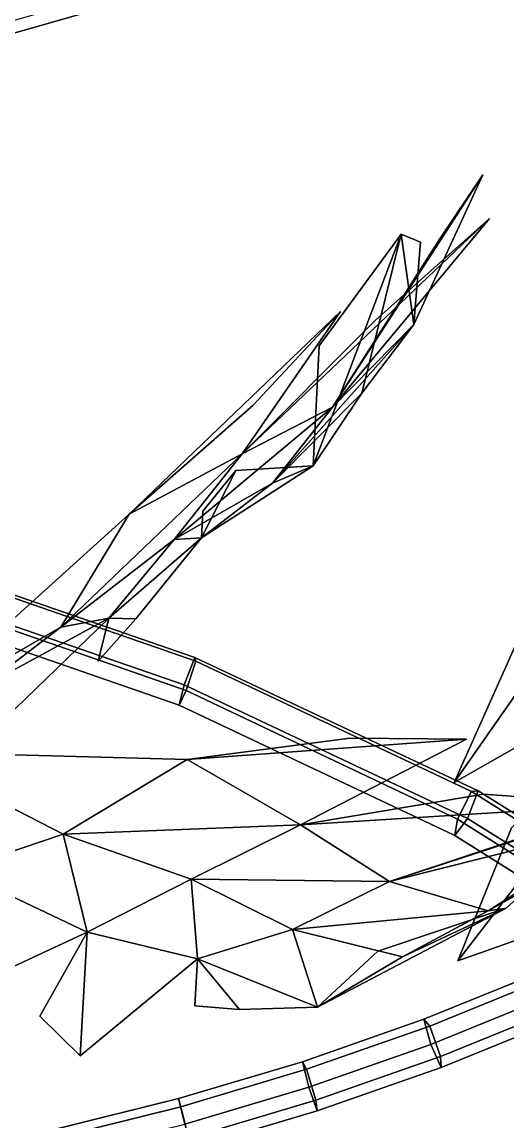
# Model space of a CAD drawing. Header units: metres. Extents: x -349 to 464, y -383 to 362.
# Drawn here: x 215.85 to 236.99, y 4.24 to 52.14 of the extents above; entities that cross this region are included whole.
import ezdxf

# ---------------------------------------------------------------- set-up
doc = ezdxf.new("R2010")
doc.units = ezdxf.units.M

msp = doc.modelspace()

# ---------------------------------------------------------------- linework, layer by layer
at = {"layer": 'Breeder_Intrnd', "color": 3}
for points in [[(211.7681, 52.9744, 383.4975), (221.5436, 55.7744, 397.5635), (223.1966, 53.8592, 396.7956), (213.4884, 51.08058, 382.8311)], [(213.4884, 51.08058, 382.8311), (223.1966, 53.8592, 396.7956), (225.0712, 54.9411, 395.2772), (215.4044, 52.1756, 381.3751)]]:
    msp.add_3dface(points, dxfattribs=at)
at = {"layer": 'Breeder_Leaf', "color": 3}
for points in [[(232.9324, 38.9469, 60.06087), (235.9387, 45.477, 61.2796), (229.3858, 35.3582, 67.3649)], [(232.9324, 38.9469, 60.06087), (229.3858, 35.3582, 67.3649), (235.9387, 45.477, 61.2796)], [(235.9387, 45.477, 61.2796), (234.0618, 42.6861, 64.9112), (229.3858, 35.3582, 67.3649)], [(235.9387, 45.477, 61.2796), (229.3858, 35.3582, 67.3649), (234.0618, 42.6861, 64.9112)], [(229.3858, 35.3582, 67.3649), (236.2337, 43.5674, 69.1555), (225.4561, 33.3198, 73.8187)], [(229.3858, 35.3582, 67.3649), (225.4561, 33.3198, 73.8187), (236.2337, 43.5674, 69.1555)], [(236.2337, 43.5674, 69.1555), (231.266, 39.145, 73.3636), (225.4561, 33.3198, 73.8187)], [(236.2337, 43.5674, 69.1555), (225.4561, 33.3198, 73.8187), (231.266, 39.145, 73.3636)], [(228.5459, 32.7988, 54.5028), (232.3753, 42.8841, 49.2923), (230.6675, 35.9554, 57.2604)], [(228.5459, 32.7988, 54.5028), (230.6675, 35.9554, 57.2604), (232.3753, 42.8841, 49.2923)], [(228.5459, 32.7988, 54.5028), (228.8075, 38.02631, 49.4508), (232.3753, 42.8841, 49.2923)], [(228.5459, 32.7988, 54.5028), (232.3753, 42.8841, 49.2923), (228.8075, 38.02631, 49.4508)], [(230.6675, 35.9554, 57.2604), (232.3753, 42.8841, 49.2923), (232.9324, 38.9469, 60.06087)], [(230.6675, 35.9554, 57.2604), (232.9324, 38.9469, 60.06087), (232.3753, 42.8841, 49.2923)], [(232.3753, 42.8841, 49.2923), (233.2221, 42.5415, 54.4104), (232.9324, 38.9469, 60.06087)], [(232.3753, 42.8841, 49.2923), (232.9324, 38.9469, 60.06087), (233.2221, 42.5415, 54.4104)], [(225.4561, 33.3198, 73.8187), (229.7399, 39.5154, 77.5848), (220.5283, 30.6914, 81.3381)], [(225.4561, 33.3198, 73.8187), (220.5283, 30.6914, 81.3381), (229.7399, 39.5154, 77.5848)], [(229.7399, 39.5154, 77.5848), (225.9075, 35.4269, 81.5984), (220.5283, 30.6914, 81.3381)], [(229.7399, 39.5154, 77.5848), (220.5283, 30.6914, 81.3381), (225.9075, 35.4269, 81.5984)], [(226.7654, 32.03246, 64.4653), (232.9324, 38.9469, 60.06087), (229.3858, 35.3582, 67.3649)], [(226.7654, 32.03246, 64.4653), (229.3858, 35.3582, 67.3649), (232.9324, 38.9469, 60.06087)], [(226.7654, 32.03246, 64.4653), (230.6675, 35.9554, 57.2604), (232.9324, 38.9469, 60.06087)], [(226.7654, 32.03246, 64.4653), (232.9324, 38.9469, 60.06087), (230.6675, 35.9554, 57.2604)], [(228.5459, 32.7988, 54.5028), (230.6675, 35.9554, 57.2604), (226.7654, 32.03246, 64.4653)], [(228.5459, 32.7988, 54.5028), (226.7654, 32.03246, 64.4653), (230.6675, 35.9554, 57.2604)], [(222.4917, 29.5902, 70.5129), (229.3858, 35.3582, 67.3649), (225.4561, 33.3198, 73.8187)], [(222.4917, 29.5902, 70.5129), (225.4561, 33.3198, 73.8187), (229.3858, 35.3582, 67.3649)], [(222.4917, 29.5902, 70.5129), (226.7654, 32.03246, 64.4653), (229.3858, 35.3582, 67.3649)], [(222.4917, 29.5902, 70.5129), (229.3858, 35.3582, 67.3649), (226.7654, 32.03246, 64.4653)], [(217.5404, 25.7677, 78.1404), (225.4561, 33.3198, 73.8187), (220.5283, 30.6914, 81.3381)], [(217.5404, 25.7677, 78.1404), (220.5283, 30.6914, 81.3381), (225.4561, 33.3198, 73.8187)], [(217.5404, 25.7677, 78.1404), (222.4917, 29.5902, 70.5129), (225.4561, 33.3198, 73.8187)], [(217.5404, 25.7677, 78.1404), (225.4561, 33.3198, 73.8187), (222.4917, 29.5902, 70.5129)], [(223.6812, 29.6621, 61.00877), (228.5459, 32.7988, 54.5028), (226.7654, 32.03246, 64.4653)], [(223.6812, 29.6621, 61.00877), (226.7654, 32.03246, 64.4653), (228.5459, 32.7988, 54.5028)], [(223.6812, 29.6621, 61.00877), (225.1766, 32.5951, 48.7675), (228.5459, 32.7988, 54.5028)], [(223.6812, 29.6621, 61.00877), (228.5459, 32.7988, 54.5028), (225.1766, 32.5951, 48.7675)], [(223.6812, 29.6621, 61.00877), (223.7419, 30.8244, 51.3767), (225.1766, 32.5951, 48.7675)], [(223.6812, 29.6621, 61.00877), (225.1766, 32.5951, 48.7675), (223.7419, 30.8244, 51.3767)], [(223.6812, 29.6621, 61.00877), (226.7654, 32.03246, 64.4653), (222.4917, 29.5902, 70.5129)], [(223.6812, 29.6621, 61.00877), (222.4917, 29.5902, 70.5129), (226.7654, 32.03246, 64.4653)], [(210.7481, 21.8637, 88.1407), (217.5404, 25.7677, 78.1404), (220.5283, 30.6914, 81.3381)], [(210.7481, 21.8637, 88.1407), (220.5283, 30.6914, 81.3381), (217.5404, 25.7677, 78.1404)], [(219.6364, 26.1559, 66.8213), (222.4917, 29.5902, 70.5129), (217.5404, 25.7677, 78.1404)], [(219.6364, 26.1559, 66.8213), (217.5404, 25.7677, 78.1404), (222.4917, 29.5902, 70.5129)], [(219.6364, 26.1559, 66.8213), (223.6812, 29.6621, 61.00877), (222.4917, 29.5902, 70.5129)], [(219.6364, 26.1559, 66.8213), (222.4917, 29.5902, 70.5129), (223.6812, 29.6621, 61.00877)], [(219.6364, 26.1559, 66.8213), (220.8105, 26.1313, 51.1987), (223.6812, 29.6621, 61.00877)], [(219.6364, 26.1559, 66.8213), (223.6812, 29.6621, 61.00877), (220.8105, 26.1313, 51.1987)], [(214.1067, 23.1542, 73.7563), (219.6364, 26.1559, 66.8213), (217.5404, 25.7677, 78.1404)], [(214.1067, 23.1542, 73.7563), (217.5404, 25.7677, 78.1404), (219.6364, 26.1559, 66.8213)], [(214.1067, 23.1542, 73.7563), (215.5778, 22.2266, 60.6114), (219.6364, 26.1559, 66.8213)], [(214.1067, 23.1542, 73.7563), (219.6364, 26.1559, 66.8213), (215.5778, 22.2266, 60.6114)], [(219.6364, 26.1559, 66.8213), (219.1679, 24.2789, 58.8272), (220.8105, 26.1313, 51.1987)], [(219.6364, 26.1559, 66.8213), (220.8105, 26.1313, 51.1987), (219.1679, 24.2789, 58.8272)], [(214.1067, 23.1542, 73.7563), (217.5404, 25.7677, 78.1404), (210.7481, 21.8637, 88.1407)], [(214.1067, 23.1542, 73.7563), (210.7481, 21.8637, 88.1407), (217.5404, 25.7677, 78.1404)], [(235.2281, 20.8843, 74.8139), (230.1399, 20.9311, 79.4636), (223.058, 19.9947, 80.09642)], [(235.2281, 20.8843, 74.8139), (223.058, 19.9947, 80.09642), (230.1399, 20.9311, 79.4636)], [(227.9951, 17.1447, 72.6643), (235.2281, 20.8843, 74.8139), (223.058, 19.9947, 80.09642)], [(227.9951, 17.1447, 72.6643), (223.058, 19.9947, 80.09642), (235.2281, 20.8843, 74.8139)], [(212.9993, 15.1798, 74.5135), (217.6429, 16.7378, 78.2352), (210.6571, 20.3338, 88.2176)], [(212.9993, 15.1798, 74.5135), (210.6571, 20.3338, 88.2176), (217.6429, 16.7378, 78.2352)], [(210.6571, 20.3338, 88.2176), (217.6429, 16.7378, 78.2352), (223.058, 19.9947, 80.09642)], [(210.6571, 20.3338, 88.2176), (223.058, 19.9947, 80.09642), (217.6429, 16.7378, 78.2352)], [(217.6429, 16.7378, 78.2352), (227.9951, 17.1447, 72.6643), (223.058, 19.9947, 80.09642)], [(217.6429, 16.7378, 78.2352), (223.058, 19.9947, 80.09642), (227.9951, 17.1447, 72.6643)], [(242.1707, 18.04259, 66.2485), (235.9661, 18.4923, 71.06987), (227.9951, 17.1447, 72.6643)], [(242.1707, 18.04259, 66.2485), (227.9951, 17.1447, 72.6643), (235.9661, 18.4923, 71.06987)], [(231.864, 14.6874, 66.3206), (242.1707, 18.04259, 66.2485), (227.9951, 17.1447, 72.6643)], [(231.864, 14.6874, 66.3206), (227.9951, 17.1447, 72.6643), (242.1707, 18.04259, 66.2485)], [(236.1759, 13.3985, 58.6686), (242.3094, 17.3101, 58.1735), (231.864, 14.6874, 66.3206)], [(236.1759, 13.3985, 58.6686), (231.864, 14.6874, 66.3206), (242.3094, 17.3101, 58.1735)], [(242.3094, 17.3101, 58.1735), (239.529, 17.218, 62.2674), (231.864, 14.6874, 66.3206)], [(242.3094, 17.3101, 58.1735), (231.864, 14.6874, 66.3206), (239.529, 17.218, 62.2674)], [(217.6429, 16.7378, 78.2352), (223.233, 14.7839, 70.3461), (227.9951, 17.1447, 72.6643)], [(217.6429, 16.7378, 78.2352), (227.9951, 17.1447, 72.6643), (223.233, 14.7839, 70.3461)], [(223.233, 14.7839, 70.3461), (231.864, 14.6874, 66.3206), (227.9951, 17.1447, 72.6643)], [(223.233, 14.7839, 70.3461), (227.9951, 17.1447, 72.6643), (231.864, 14.6874, 66.3206)], [(212.9993, 15.1798, 74.5135), (218.6898, 12.48, 67.5843), (217.6429, 16.7378, 78.2352)], [(212.9993, 15.1798, 74.5135), (217.6429, 16.7378, 78.2352), (218.6898, 12.48, 67.5843)], [(218.6898, 12.48, 67.5843), (223.233, 14.7839, 70.3461), (217.6429, 16.7378, 78.2352)], [(218.6898, 12.48, 67.5843), (217.6429, 16.7378, 78.2352), (223.233, 14.7839, 70.3461)], [(212.9993, 15.1798, 74.5135), (212.6658, 9.6634, 62.4606), (218.6898, 12.48, 67.5843)], [(212.9993, 15.1798, 74.5135), (218.6898, 12.48, 67.5843), (212.6658, 9.6634, 62.4606)], [(218.6898, 12.48, 67.5843), (223.4968, 11.3134, 61.4222), (223.233, 14.7839, 70.3461)], [(218.6898, 12.48, 67.5843), (223.233, 14.7839, 70.3461), (223.4968, 11.3134, 61.4222)], [(223.4968, 11.3134, 61.4222), (227.6408, 12.5845, 64.3015), (223.233, 14.7839, 70.3461)], [(223.4968, 11.3134, 61.4222), (223.233, 14.7839, 70.3461), (227.6408, 12.5845, 64.3015)], [(223.233, 14.7839, 70.3461), (227.6408, 12.5845, 64.3015), (231.864, 14.6874, 66.3206)], [(223.233, 14.7839, 70.3461), (231.864, 14.6874, 66.3206), (227.6408, 12.5845, 64.3015)], [(227.6408, 12.5845, 64.3015), (236.1759, 13.3985, 58.6686), (231.864, 14.6874, 66.3206)], [(227.6408, 12.5845, 64.3015), (231.864, 14.6874, 66.3206), (236.1759, 13.3985, 58.6686)], [(236.9497, 13.5248, 47.2161), (237.8924, 14.3587, 52.2604), (236.1759, 13.3985, 58.6686)], [(236.9497, 13.5248, 47.2161), (236.1759, 13.3985, 58.6686), (237.8924, 14.3587, 52.2604)], [(228.7366, 9.2062, 54.7939), (236.9497, 13.5248, 47.2161), (232.4388, 11.3992, 56.6792)], [(228.7366, 9.2062, 54.7939), (232.4388, 11.3992, 56.6792), (236.9497, 13.5248, 47.2161)], [(228.7366, 9.2062, 54.7939), (231.3563, 11.6509, 48.4631), (236.9497, 13.5248, 47.2161)], [(228.7366, 9.2062, 54.7939), (236.9497, 13.5248, 47.2161), (231.3563, 11.6509, 48.4631)], [(232.4388, 11.3992, 56.6792), (236.9497, 13.5248, 47.2161), (236.1759, 13.3985, 58.6686)], [(232.4388, 11.3992, 56.6792), (236.1759, 13.3985, 58.6686), (236.9497, 13.5248, 47.2161)], [(227.6408, 12.5845, 64.3015), (232.4388, 11.3992, 56.6792), (236.1759, 13.3985, 58.6686)], [(227.6408, 12.5845, 64.3015), (236.1759, 13.3985, 58.6686), (232.4388, 11.3992, 56.6792)], [(218.6898, 12.48, 67.5843), (216.6371, 8.819, 60.5111), (218.3911, 7.0807, 52.8805)], [(218.6898, 12.48, 67.5843), (218.3911, 7.0807, 52.8805), (216.6371, 8.819, 60.5111)], [(218.6898, 12.48, 67.5843), (218.3911, 7.0807, 52.8805), (223.4968, 11.3134, 61.4222)], [(218.6898, 12.48, 67.5843), (223.4968, 11.3134, 61.4222), (218.3911, 7.0807, 52.8805)], [(223.4968, 11.3134, 61.4222), (228.7366, 9.2062, 54.7939), (227.6408, 12.5845, 64.3015)], [(223.4968, 11.3134, 61.4222), (227.6408, 12.5845, 64.3015), (228.7366, 9.2062, 54.7939)], [(228.7366, 9.2062, 54.7939), (232.4388, 11.3992, 56.6792), (227.6408, 12.5845, 64.3015)], [(228.7366, 9.2062, 54.7939), (227.6408, 12.5845, 64.3015), (232.4388, 11.3992, 56.6792)], [(223.4968, 11.3134, 61.4222), (223.3892, 9.2674, 51.9388), (225.3331, 9.1026, 49.07605)], [(223.4968, 11.3134, 61.4222), (225.3331, 9.1026, 49.07605), (223.3892, 9.2674, 51.9388)], [(223.4968, 11.3134, 61.4222), (225.3331, 9.1026, 49.07605), (228.7366, 9.2062, 54.7939)], [(223.4968, 11.3134, 61.4222), (228.7366, 9.2062, 54.7939), (225.3331, 9.1026, 49.07605)]]:
    msp.add_3dface(points, dxfattribs=at)
at = {"layer": 'Breeder_Petiole', "color": 3}
for points in [[(210.3152, 28.9557, 325.3176), (223.3855, 24.4484, 326.316), (222.928, 23.2451, 326.8735), (209.8576, 27.7524, 325.8751)], [(210.6933, 28.6949, 324.0167), (223.4296, 24.2831, 324.9471), (223.3855, 24.4484, 326.316), (210.3152, 28.9557, 325.3176)], [(210.4775, 27.3561, 323.7634), (223.0086, 23.00297, 324.652), (223.4296, 24.2831, 324.9471), (210.6933, 28.6949, 324.0167)], [(209.8576, 27.7524, 325.8751), (222.928, 23.2451, 326.8735), (222.7003, 22.3651, 325.8358), (209.964, 26.7769, 324.9054)], [(209.964, 26.7769, 324.9054), (222.7003, 22.3651, 325.8358), (223.0086, 23.00297, 324.652), (210.4775, 27.3561, 323.7634)], [(223.3855, 24.4484, 326.316), (235.7331, 18.6322, 323.8962), (235.2755, 17.4289, 324.4537), (222.928, 23.2451, 326.8735)], [(223.4296, 24.2831, 324.9471), (235.4498, 18.6002, 322.5464), (235.7331, 18.6322, 323.8962), (223.3855, 24.4484, 326.316)], [(223.0086, 23.00297, 324.652), (234.8276, 17.402, 322.263), (235.4498, 18.6002, 322.5464), (223.4296, 24.2831, 324.9471)], [(222.928, 23.2451, 326.8735), (235.2755, 17.4289, 324.4537), (234.7205, 16.6822, 323.435), (222.7003, 22.3651, 325.8358)], [(222.7003, 22.3651, 325.8358), (234.7205, 16.6822, 323.435), (234.8276, 17.402, 322.263), (223.0086, 23.00297, 324.652)], [(234.8276, 17.402, 322.263), (245.0784, 10.959, 316.7695), (245.8831, 12.05801, 316.9884), (235.4498, 18.6002, 322.5464)], [(235.7331, 18.6322, 323.8962), (246.4633, 11.9284, 318.2333), (246.0058, 10.7251, 318.7909), (235.2755, 17.4289, 324.4537)], [(235.4498, 18.6002, 322.5464), (245.8831, 12.05801, 316.9884), (246.4633, 11.9284, 318.2333), (235.7331, 18.6322, 323.8962)], [(235.2755, 17.4289, 324.4537), (246.0058, 10.7251, 318.7909), (245.1537, 10.1399, 317.8771), (234.7205, 16.6822, 323.435)], [(234.7205, 16.6822, 323.435), (245.1537, 10.1399, 317.8771), (245.0784, 10.959, 316.7695), (234.8276, 17.402, 322.263)], [(233.6709, 7.5786, 397.4431), (238.8498, 9.6771, 396.554), (238.5348, 10.7792, 397.3216), (233.3705, 8.6852, 398.2101)], [(233.3705, 8.6852, 398.2101), (238.5348, 10.7792, 397.3216), (238.8705, 10.5047, 398.6313), (233.6279, 8.3795, 399.5305)], [(233.6279, 8.3795, 399.5305), (238.8705, 10.5047, 398.6313), (239.4027, 9.2073, 398.6692), (234.0961, 7.05782, 399.5758)], [(234.1168, 6.5785, 398.2823), (239.3832, 8.7111, 397.382), (238.8498, 9.6771, 396.554), (233.6709, 7.5786, 397.4431)], [(234.0961, 7.05782, 399.5758), (239.4027, 9.2073, 398.6692), (239.3832, 8.7111, 397.382), (234.1168, 6.5785, 398.2823)], [(228.3617, 5.7185, 398.0488), (233.6709, 7.5786, 397.4431), (233.3705, 8.6852, 398.2101), (228.0761, 6.8289, 398.8159)], [(228.0761, 6.8289, 398.8159), (233.3705, 8.6852, 398.2101), (233.6279, 8.3795, 399.5305), (228.2534, 6.4956, 400.1428)], [(228.2534, 6.4956, 400.1428), (233.6279, 8.3795, 399.5305), (234.0961, 7.05782, 399.5758), (228.6562, 5.1526, 400.1921)], [(228.7182, 4.6884, 398.8944), (234.1168, 6.5785, 398.2823), (233.6709, 7.5786, 397.4431), (228.3617, 5.7185, 398.0488)], [(222.9476, 4.1061, 398.3685), (228.3617, 5.7185, 398.0488), (228.0761, 6.8289, 398.8159), (222.6769, 5.2197, 399.1365)], [(222.6769, 5.2197, 399.1365), (228.0761, 6.8289, 398.8159), (228.2534, 6.4956, 400.1428), (222.7727, 4.8624, 400.4656)], [(228.6562, 5.1526, 400.1921), (234.0961, 7.05782, 399.5758), (234.1168, 6.5785, 398.2823), (228.7182, 4.6884, 398.8944)], [(222.7727, 4.8624, 400.4656), (228.2534, 6.4956, 400.1428), (228.6562, 5.1526, 400.1921), (223.1091, 3.5014, 400.5153)], [(223.2132, 3.05025, 399.2158), (228.7182, 4.6884, 398.8944), (228.3617, 5.7185, 398.0488), (222.9476, 4.1061, 398.3685)], [(217.4545, 2.7495, 398.4011), (222.9476, 4.1061, 398.3685), (222.6769, 5.2197, 399.1365), (217.1989, 3.8655, 399.1708)], [(217.1989, 3.8655, 399.1708), (222.6769, 5.2197, 399.1365), (222.7727, 4.8624, 400.4656), (217.2121, 3.4883, 400.4977)], [(217.2121, 3.4883, 400.4977), (222.7727, 4.8624, 400.4656), (223.1091, 3.5014, 400.5153), (217.4813, 2.1123, 400.5443)], [(223.1091, 3.5014, 400.5153), (228.6562, 5.1526, 400.1921), (228.7182, 4.6884, 398.8944), (223.2132, 3.05025, 399.2158)]]:
    msp.add_3dface(points, dxfattribs=at)
at = {"layer": 'Breeder_Stipule', "color": 3}
for points in [[(245.6649, 25.2388, 440.0144), (234.6954, 18.9923, 433.4533), (246.1125, 35.3196, 438.0935)], [(245.6649, 25.2388, 440.0144), (246.1125, 35.3196, 438.0935), (234.6954, 18.9923, 433.4533)], [(234.6954, 18.9923, 433.4533), (238.9009, 28.4151, 433.9364), (246.1125, 35.3196, 438.0935)], [(234.6954, 18.9923, 433.4533), (246.1125, 35.3196, 438.0935), (238.9009, 28.4151, 433.9364)], [(243.5226, 14.2824, 443.3496), (234.8461, 11.2174, 440.7207), (245.6649, 25.2388, 440.0144)], [(243.5226, 14.2824, 443.3496), (245.6649, 25.2388, 440.0144), (234.8461, 11.2174, 440.7207)], [(234.8461, 11.2174, 440.7207), (237.1898, 17.01632, 438.9642), (245.6649, 25.2388, 440.0144)], [(234.8461, 11.2174, 440.7207), (245.6649, 25.2388, 440.0144), (237.1898, 17.01632, 438.9642)]]:
    msp.add_3dface(points, dxfattribs=at)

doc.saveas('drawing.dxf')
